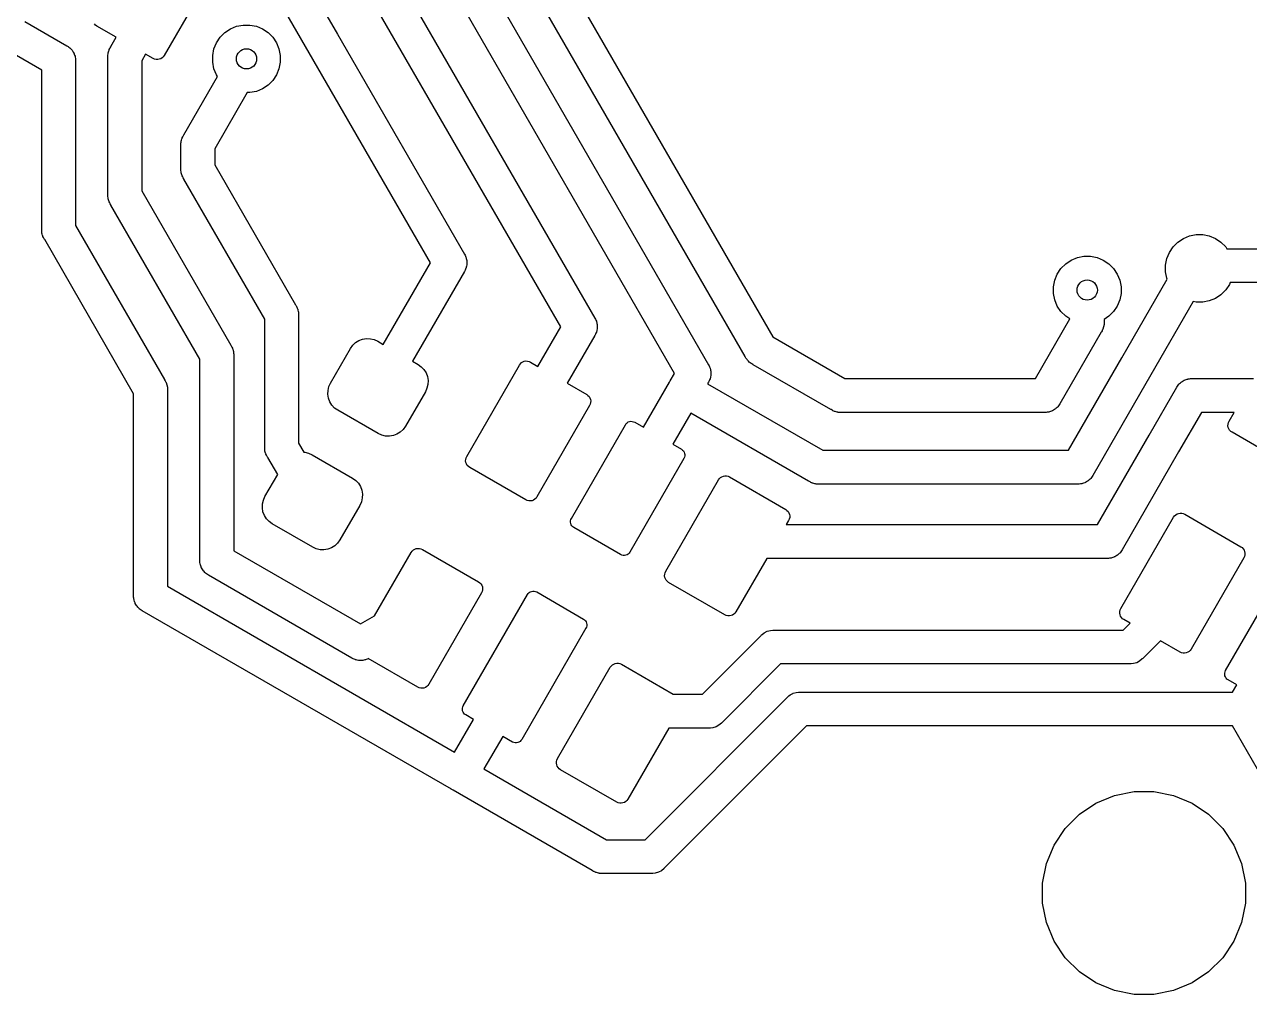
# Model space of a CAD drawing. Extents: x 3.79 to 7.56, y -4.78 to -3.57.
# Drawn here: x 6.9905 to 7.3473, y -4.0244 to -3.742 of the extents above; entities that cross this region are included whole.
import ezdxf

# ---------------------------------------------------------------- set-up
doc = ezdxf.new("R2010")
doc.units = 0
doc.header["$MEASUREMENT"] = 0
doc.layers.add('BLACK', color=7, linetype='CONTINUOUS')

msp = doc.modelspace()

# ---------------------------------------------------------------- linework, layer by layer
at = {"layer": 'BLACK', "linetype": 'CONTINUOUS'}
for p, q in [((7.07178, -3.68061), (7.15656, -3.82746)), ((7.12185, -3.68299), (7.20843, -3.83295)), ((7.10098, -3.68741), (7.18969, -3.84105)), ((7.20036, -3.83866), (7.11287, -3.68712)), ((7.14666, -3.82998), (7.0661, -3.69045)), ((7.17979, -3.84358), (7.092, -3.69153)), ((7.04649, -3.72441), (7.03114, -3.75101)), ((7.07388, -3.73138), (7.08164, -3.74483)), ((7.07336, -3.75017), (7.06391, -3.73381)), ((6.99058, -3.74111), (7.00279, -3.74816)), ((7.01117, -3.74215), (7.01085, -3.74181)), ((7.01155, -3.74242), (7.01117, -3.74215)), ((7.01718, -3.74568), (7.01155, -3.74242)), ((7.05046, -3.74325), (7.05225, -3.7425)), ((7.05225, -3.7425), (7.05415, -3.74213)), ((7.05415, -3.74213), (7.05609, -3.74213)), ((7.05609, -3.74213), (7.05799, -3.7425)), ((7.05799, -3.7425), (7.05978, -3.74325)), ((7.01562, -3.74837), (7.01718, -3.74568)), ((7.0464, -3.74731), (7.04747, -3.74569)), ((7.04747, -3.74569), (7.04884, -3.74432)), ((7.04884, -3.74432), (7.05046, -3.74325)), ((7.05978, -3.74325), (7.06139, -3.74432)), ((7.06139, -3.74432), (7.06276, -3.74569)), ((7.06276, -3.74569), (7.06384, -3.74731)), ((7.08164, -3.74483), (7.11858, -3.80882)), ((6.99547, -3.7553), (6.98161, -3.7473)), ((7.00279, -3.74816), (7.00314, -3.74835)), ((7.00314, -3.74835), (7.00339, -3.74855)), ((7.00339, -3.74855), (7.00365, -3.74874)), ((7.00365, -3.74874), (7.00377, -3.74886)), ((7.00377, -3.74886), (7.00389, -3.74896)), ((7.00389, -3.74896), (7.0041, -3.74921)), ((7.0041, -3.74921), (7.00432, -3.74945)), ((7.00432, -3.74945), (7.0044, -3.74959)), ((7.0044, -3.74959), (7.00451, -3.74971)), ((7.00451, -3.74971), (7.00466, -3.75)), ((7.00466, -3.75), (7.00483, -3.75027)), ((7.01484, -3.75022), (7.01493, -3.74991)), ((7.01493, -3.74991), (7.015, -3.74959)), ((7.015, -3.74959), (7.01507, -3.74944)), ((7.01507, -3.74944), (7.01512, -3.74929)), ((7.01512, -3.74929), (7.01527, -3.749)), ((7.01527, -3.749), (7.0153, -3.74893)), ((7.0153, -3.74893), (7.01538, -3.74879)), ((7.01538, -3.74879), (7.01557, -3.74843)), ((7.01557, -3.74843), (7.01562, -3.74837)), ((7.04528, -3.751), (7.04565, -3.7491)), ((7.04565, -3.7491), (7.0464, -3.74731)), ((7.06384, -3.74731), (7.06458, -3.7491)), ((7.06458, -3.7491), (7.06496, -3.751)), ((7.00483, -3.75027), (7.00489, -3.75042)), ((7.00489, -3.75042), (7.00496, -3.75057)), ((7.00496, -3.75057), (7.00506, -3.75088)), ((7.00506, -3.75088), (7.00517, -3.75118)), ((7.00517, -3.75118), (7.0052, -3.75134)), ((7.0052, -3.75134), (7.00524, -3.7515)), ((7.00524, -3.7515), (7.00528, -3.75182)), ((7.00528, -3.75182), (7.00533, -3.75214)), ((7.00533, -3.75214), (7.00531, -3.75254)), ((7.00531, -3.75254), (7.00531, -3.80047)), ((7.01475, -3.7515), (7.01476, -3.7511)), ((7.01476, -3.75158), (7.01475, -3.7515)), ((7.01476, -3.75094), (7.01477, -3.75086)), ((7.01476, -3.7511), (7.01476, -3.75094)), ((7.01476, -3.79136), (7.01476, -3.75158)), ((7.01477, -3.75086), (7.01478, -3.75054)), ((7.01478, -3.75054), (7.01482, -3.75038)), ((7.01482, -3.75038), (7.01484, -3.75022)), ((7.0257, -3.7506), (7.02461, -3.7525)), ((7.02461, -3.7525), (7.02461, -3.79044)), ((7.02791, -3.75187), (7.0257, -3.7506)), ((7.02833, -3.75206), (7.02791, -3.75187)), ((7.02878, -3.75217), (7.02833, -3.75206)), ((7.02925, -3.75218), (7.02878, -3.75217)), ((7.0297, -3.75211), (7.02925, -3.75218)), ((7.03014, -3.75194), (7.0297, -3.75211)), ((7.03053, -3.7517), (7.03014, -3.75194)), ((7.03087, -3.75138), (7.03053, -3.7517)), ((7.03114, -3.75101), (7.03087, -3.75138)), ((7.04528, -3.75294), (7.04528, -3.751)), ((7.04565, -3.75484), (7.04528, -3.75294)), ((7.06496, -3.75294), (7.06458, -3.75484)), ((7.06496, -3.751), (7.06496, -3.75294)), ((7.10868, -3.81134), (7.07336, -3.75017)), ((7.07336, -3.75017), (7.07336, -3.75017)), ((6.99547, -3.80138), (6.99547, -3.7553)), ((7.03688, -3.77407), (7.04669, -3.75708)), ((7.0464, -3.75663), (7.04565, -3.75484)), ((7.04669, -3.75708), (7.0464, -3.75663)), ((7.06384, -3.75663), (7.06276, -3.75824)), ((7.06458, -3.75484), (7.06384, -3.75663)), ((7.05978, -3.76069), (7.05799, -3.76143)), ((7.06139, -3.75961), (7.05978, -3.76069)), ((7.06276, -3.75824), (7.06139, -3.75961)), ((7.05533, -3.76181), (7.04587, -3.7782)), ((7.05609, -3.76181), (7.05533, -3.76181)), ((7.05799, -3.76143), (7.05609, -3.76181)), ((7.03633, -3.77514), (7.03638, -3.77498)), ((7.03638, -3.77498), (7.03653, -3.7747)), ((7.03653, -3.7747), (7.03656, -3.77463)), ((7.03656, -3.77463), (7.03664, -3.77449)), ((7.03664, -3.77449), (7.03683, -3.77413)), ((7.03683, -3.77413), (7.03688, -3.77407)), ((7.03601, -3.7772), (7.03602, -3.7768)), ((7.03602, -3.77728), (7.03601, -3.7772)), ((7.03602, -3.77664), (7.03603, -3.77656)), ((7.03602, -3.7768), (7.03602, -3.77664)), ((7.03602, -3.78377), (7.03602, -3.77728)), ((7.03603, -3.77656), (7.03604, -3.77623)), ((7.03604, -3.77623), (7.03608, -3.77607)), ((7.03608, -3.77607), (7.03609, -3.77591)), ((7.03609, -3.77591), (7.03619, -3.7756)), ((7.03619, -3.7756), (7.03626, -3.77529)), ((7.03626, -3.77529), (7.03633, -3.77514)), ((7.04587, -3.7782), (7.04587, -3.78286)), ((7.03601, -3.78385), (7.03602, -3.78377)), ((7.03602, -3.78425), (7.03601, -3.78385)), ((7.03602, -3.78442), (7.03602, -3.78425)), ((7.03603, -3.7845), (7.03602, -3.78442)), ((7.03604, -3.78482), (7.03603, -3.7845)), ((7.03608, -3.78498), (7.03604, -3.78482)), ((7.03609, -3.78514), (7.03608, -3.78498)), ((7.03619, -3.78545), (7.03609, -3.78514)), ((7.03626, -3.78576), (7.03619, -3.78545)), ((7.04587, -3.78286), (7.06941, -3.82364)), ((7.03633, -3.78591), (7.03626, -3.78576)), ((7.03638, -3.78607), (7.03633, -3.78591)), ((7.03653, -3.78635), (7.03638, -3.78607)), ((7.03656, -3.78643), (7.03653, -3.78635)), ((7.03664, -3.78657), (7.03656, -3.78643)), ((7.03683, -3.78692), (7.03664, -3.78657)), ((7.03688, -3.78698), (7.03683, -3.78692)), ((7.06043, -3.82777), (7.03688, -3.78698)), ((7.01475, -3.79144), (7.01476, -3.79136)), ((7.01476, -3.79184), (7.01475, -3.79144)), ((7.01476, -3.792), (7.01476, -3.79184)), ((7.01477, -3.79208), (7.01476, -3.792)), ((7.01478, -3.79241), (7.01477, -3.79208)), ((7.01482, -3.79256), (7.01478, -3.79241)), ((7.01483, -3.79273), (7.01482, -3.79256)), ((7.01493, -3.79304), (7.01483, -3.79273)), ((7.02461, -3.79044), (7.05052, -3.83532)), ((7.015, -3.79335), (7.01493, -3.79304)), ((7.01507, -3.7935), (7.015, -3.79335)), ((7.01512, -3.79365), (7.01507, -3.7935)), ((7.01527, -3.79394), (7.01512, -3.79365)), ((7.0153, -3.79401), (7.01527, -3.79394)), ((7.01538, -3.79415), (7.0153, -3.79401)), ((7.01557, -3.79451), (7.01538, -3.79415)), ((7.01562, -3.79457), (7.01557, -3.79451)), ((7.04154, -3.83945), (7.01562, -3.79457)), ((6.99546, -3.80146), (6.99547, -3.80138)), ((6.99547, -3.80187), (6.99546, -3.80146)), ((6.99547, -3.80203), (6.99547, -3.80187)), ((6.99548, -3.80211), (6.99547, -3.80203)), ((6.99549, -3.80243), (6.99548, -3.80211)), ((6.99553, -3.80259), (6.99549, -3.80243)), ((6.99554, -3.80275), (6.99553, -3.80259)), ((6.99564, -3.80306), (6.99554, -3.80275)), ((6.99571, -3.80338), (6.99564, -3.80306)), ((6.99578, -3.80352), (6.99571, -3.80338)), ((6.99583, -3.80368), (6.99578, -3.80352)), ((7.00531, -3.80047), (7.03123, -3.84535)), ((7.32801, -3.80427), (7.32981, -3.80353)), ((7.32981, -3.80353), (7.33171, -3.80315)), ((7.33171, -3.80315), (7.33365, -3.80315)), ((7.33365, -3.80315), (7.33555, -3.80353)), ((7.33555, -3.80353), (7.33734, -3.80427)), ((6.99598, -3.80396), (6.99583, -3.80368)), ((6.99601, -3.80404), (6.99598, -3.80396)), ((6.99609, -3.80418), (6.99601, -3.80404)), ((6.99628, -3.80453), (6.99609, -3.80418)), ((6.99633, -3.8046), (6.99628, -3.80453)), ((7.02224, -3.84947), (6.99633, -3.8046)), ((7.32395, -3.80833), (7.32503, -3.80672)), ((7.32503, -3.80672), (7.3264, -3.80535)), ((7.3264, -3.80535), (7.32801, -3.80427)), ((7.33734, -3.80427), (7.33895, -3.80535)), ((7.33895, -3.80535), (7.34032, -3.80672)), ((7.34032, -3.80672), (7.3407, -3.80728)), ((7.11858, -3.80882), (7.11879, -3.80916)), ((7.11879, -3.80916), (7.11891, -3.80946)), ((7.11891, -3.80946), (7.11904, -3.80976)), ((7.11904, -3.80976), (7.11908, -3.80991)), ((7.11908, -3.80991), (7.11914, -3.81006)), ((7.11914, -3.81006), (7.11919, -3.81038)), ((7.11919, -3.81038), (7.11926, -3.8107)), ((7.29373, -3.81165), (7.29534, -3.81057)), ((7.29534, -3.81057), (7.29713, -3.80983)), ((7.29713, -3.80983), (7.29903, -3.80945)), ((7.29903, -3.80945), (7.30097, -3.80945)), ((7.30097, -3.80945), (7.30287, -3.80983)), ((7.30287, -3.80983), (7.30466, -3.81057)), ((7.30466, -3.81057), (7.30627, -3.81165)), ((7.32283, -3.81202), (7.32321, -3.81012)), ((7.32321, -3.81012), (7.32395, -3.80833)), ((7.3407, -3.80728), (7.36395, -3.80728)), ((7.09495, -3.83512), (7.10868, -3.81134)), ((7.11858, -3.81387), (7.10347, -3.84004)), ((7.11879, -3.81353), (7.11858, -3.81387)), ((7.11891, -3.81323), (7.11879, -3.81353)), ((7.11904, -3.81293), (7.11891, -3.81323)), ((7.11908, -3.81278), (7.11904, -3.81293)), ((7.11914, -3.81262), (7.11908, -3.81278)), ((7.11919, -3.81231), (7.11914, -3.81262)), ((7.11926, -3.81199), (7.11919, -3.81231)), ((7.11926, -3.8107), (7.11927, -3.81086)), ((7.11927, -3.81183), (7.11926, -3.81199)), ((7.11927, -3.81086), (7.11929, -3.81102)), ((7.11929, -3.81167), (7.11927, -3.81183)), ((7.11929, -3.81102), (7.11928, -3.81134)), ((7.11928, -3.81134), (7.11929, -3.81167)), ((7.29128, -3.81463), (7.29235, -3.81302)), ((7.29235, -3.81302), (7.29373, -3.81165)), ((7.30627, -3.81165), (7.30765, -3.81302)), ((7.30765, -3.81302), (7.30872, -3.81463)), ((7.32283, -3.81396), (7.32283, -3.81202)), ((7.32321, -3.81586), (7.32283, -3.81396)), ((7.29016, -3.81832), (7.29054, -3.81642)), ((7.29054, -3.81642), (7.29128, -3.81463)), ((7.30872, -3.81463), (7.30946, -3.81642)), ((7.30946, -3.81642), (7.30984, -3.81832)), ((7.31003, -3.83906), (7.3233, -3.81608)), ((7.3233, -3.81608), (7.32321, -3.81586)), ((7.3414, -3.81765), (7.34032, -3.81927)), ((7.34162, -3.81713), (7.3414, -3.81765)), ((7.36304, -3.81713), (7.34162, -3.81713)), ((7.29016, -3.82026), (7.29016, -3.81832)), ((7.29054, -3.82216), (7.29016, -3.82026)), ((7.30984, -3.82026), (7.30946, -3.82216)), ((7.30984, -3.81832), (7.30984, -3.82026)), ((7.33895, -3.82064), (7.33734, -3.82171)), ((7.34032, -3.81927), (7.33895, -3.82064)), ((7.06941, -3.82364), (7.06947, -3.82371)), ((7.06947, -3.82371), (7.06966, -3.82406)), ((7.06966, -3.82406), (7.06974, -3.8242)), ((7.06974, -3.8242), (7.06977, -3.82428)), ((7.06977, -3.82428), (7.06992, -3.82456)), ((7.06992, -3.82456), (7.06997, -3.82472)), ((7.06997, -3.82472), (7.07004, -3.82486)), ((7.07004, -3.82486), (7.07011, -3.82518)), ((7.29128, -3.82395), (7.29054, -3.82216)), ((7.29235, -3.82557), (7.29128, -3.82395)), ((7.30872, -3.82395), (7.30765, -3.82557)), ((7.30946, -3.82216), (7.30872, -3.82395)), ((7.33086, -3.82267), (7.31856, -3.84398)), ((7.33171, -3.82283), (7.33086, -3.82267)), ((7.33365, -3.82283), (7.33171, -3.82283)), ((7.33555, -3.82246), (7.33365, -3.82283)), ((7.33734, -3.82171), (7.33555, -3.82246)), ((7.06043, -3.86479), (7.06043, -3.82777)), ((7.07011, -3.82518), (7.0702, -3.82549)), ((7.0702, -3.82549), (7.07022, -3.82565)), ((7.07022, -3.82565), (7.07026, -3.82581)), ((7.07026, -3.82581), (7.07027, -3.82613)), ((7.07027, -3.82613), (7.07028, -3.82621)), ((7.07028, -3.82621), (7.07028, -3.82637)), ((7.07028, -3.82637), (7.07029, -3.82678)), ((7.07029, -3.82678), (7.07028, -3.82686)), ((7.07028, -3.82686), (7.07028, -3.86388)), ((7.15656, -3.82746), (7.15678, -3.8278)), ((7.15678, -3.8278), (7.15689, -3.8281)), ((7.15689, -3.8281), (7.15702, -3.82839)), ((7.15702, -3.82839), (7.15706, -3.82855)), ((7.28488, -3.84508), (7.2949, -3.82772)), ((7.29373, -3.82694), (7.29235, -3.82557)), ((7.2949, -3.82772), (7.29373, -3.82694)), ((7.30627, -3.82694), (7.30492, -3.82784)), ((7.30492, -3.82784), (7.30492, -3.82834)), ((7.30492, -3.82834), (7.30493, -3.82842)), ((7.30493, -3.82842), (7.30492, -3.82882)), ((7.30765, -3.82557), (7.30627, -3.82694)), ((7.14001, -3.84151), (7.14666, -3.82998)), ((7.15689, -3.83187), (7.15678, -3.83217)), ((7.15702, -3.83157), (7.15689, -3.83187)), ((7.15706, -3.83142), (7.15702, -3.83157)), ((7.15706, -3.82855), (7.15712, -3.8287)), ((7.15712, -3.83126), (7.15706, -3.83142)), ((7.15712, -3.8287), (7.15717, -3.82902)), ((7.15717, -3.83094), (7.15712, -3.83126)), ((7.15717, -3.82902), (7.15724, -3.82934)), ((7.15724, -3.83063), (7.15717, -3.83094)), ((7.15724, -3.82934), (7.15725, -3.8295)), ((7.15725, -3.83047), (7.15724, -3.83063)), ((7.15725, -3.8295), (7.15728, -3.82966)), ((7.15728, -3.83031), (7.15725, -3.83047)), ((7.15728, -3.82966), (7.15727, -3.82998)), ((7.15727, -3.82998), (7.15728, -3.83031)), ((7.30406, -3.83155), (7.29203, -3.85239)), ((7.30411, -3.83149), (7.30406, -3.83155)), ((7.3043, -3.83113), (7.30411, -3.83149)), ((7.30438, -3.83099), (7.3043, -3.83113)), ((7.30442, -3.83092), (7.30438, -3.83099)), ((7.30457, -3.83063), (7.30442, -3.83092)), ((7.30462, -3.83048), (7.30457, -3.83063)), ((7.30468, -3.83033), (7.30462, -3.83048)), ((7.30476, -3.83001), (7.30468, -3.83033)), ((7.30485, -3.8297), (7.30476, -3.83001)), ((7.30487, -3.82954), (7.30485, -3.8297)), ((7.3049, -3.82939), (7.30487, -3.82954)), ((7.30491, -3.82906), (7.3049, -3.82939)), ((7.30492, -3.82898), (7.30491, -3.82906)), ((7.30492, -3.82882), (7.30492, -3.82898)), ((7.05052, -3.83532), (7.05057, -3.83538)), ((7.05057, -3.83538), (7.05076, -3.83574)), ((7.0854, -3.83631), (7.08606, -3.83538)), ((7.08606, -3.83538), (7.08689, -3.83461)), ((7.08689, -3.83461), (7.08786, -3.834)), ((7.08786, -3.834), (7.08892, -3.8336)), ((7.08892, -3.8336), (7.09005, -3.83342)), ((7.09005, -3.83342), (7.09119, -3.83345)), ((7.09119, -3.83345), (7.09229, -3.83371)), ((7.09229, -3.83371), (7.09333, -3.83418)), ((7.09333, -3.83418), (7.09495, -3.83512)), ((7.15656, -3.83251), (7.14853, -3.84643)), ((7.15678, -3.83217), (7.15656, -3.83251)), ((7.20843, -3.83295), (7.22944, -3.84508)), ((7.05076, -3.83574), (7.05084, -3.83588)), ((7.05084, -3.83588), (7.05087, -3.83595)), ((7.05087, -3.83595), (7.05103, -3.83624)), ((7.05103, -3.83624), (7.05107, -3.83639)), ((7.05107, -3.83639), (7.05114, -3.83654)), ((7.05114, -3.83654), (7.05121, -3.83686)), ((7.05121, -3.83686), (7.05131, -3.83717)), ((7.05131, -3.83717), (7.05132, -3.83733)), ((7.05132, -3.83733), (7.05136, -3.83748)), ((7.05136, -3.83748), (7.05137, -3.83781)), ((7.05137, -3.83781), (7.05138, -3.83789)), ((7.05138, -3.83789), (7.05138, -3.83805)), ((7.05138, -3.83805), (7.05139, -3.83845)), ((7.05139, -3.83845), (7.05138, -3.83853)), ((7.05138, -3.83853), (7.05138, -3.89519)), ((7.07959, -3.84637), (7.0854, -3.83631)), ((7.20039, -3.83874), (7.20036, -3.83866)), ((7.2006, -3.83908), (7.20039, -3.83874)), ((7.20069, -3.83922), (7.2006, -3.83908)), ((7.20073, -3.83929), (7.20069, -3.83922)), ((7.29451, -3.86594), (7.31003, -3.83906)), ((7.31003, -3.83906), (7.31003, -3.83906)), ((7.04154, -3.89795), (7.04154, -3.83945)), ((7.10347, -3.84004), (7.10509, -3.84097)), ((7.10509, -3.84097), (7.10602, -3.84164)), ((7.10602, -3.84164), (7.1068, -3.84247)), ((7.1068, -3.84247), (7.1074, -3.84344)), ((7.11925, -3.86771), (7.13461, -3.84112)), ((7.13461, -3.84112), (7.13488, -3.84074)), ((7.13488, -3.84074), (7.13522, -3.84043)), ((7.13522, -3.84043), (7.13561, -3.84018)), ((7.13561, -3.84018), (7.13604, -3.84002)), ((7.13604, -3.84002), (7.1365, -3.83994)), ((7.1365, -3.83994), (7.13696, -3.83996)), ((7.13696, -3.83996), (7.13741, -3.84006)), ((7.13741, -3.84006), (7.13784, -3.84025)), ((7.13784, -3.84025), (7.14001, -3.84151)), ((7.18969, -3.84105), (7.1899, -3.84139)), ((7.1899, -3.84139), (7.19002, -3.84169)), ((7.19002, -3.84169), (7.19015, -3.84199)), ((7.19015, -3.84199), (7.19019, -3.84215)), ((7.19019, -3.84215), (7.19024, -3.8423)), ((7.19024, -3.8423), (7.1903, -3.84262)), ((7.1903, -3.84262), (7.19037, -3.84293)), ((7.2009, -3.83956), (7.20073, -3.83929)), ((7.20101, -3.83968), (7.2009, -3.83956)), ((7.20111, -3.83981), (7.20101, -3.83968)), ((7.20135, -3.84003), (7.20111, -3.83981)), ((7.20157, -3.84027), (7.20135, -3.84003)), ((7.2017, -3.84036), (7.20157, -3.84027)), ((7.20182, -3.84047), (7.2017, -3.84036)), ((7.20209, -3.84065), (7.20182, -3.84047)), ((7.20216, -3.84069), (7.20209, -3.84065)), ((7.2023, -3.84077), (7.20216, -3.84069)), ((7.20264, -3.84099), (7.2023, -3.84077)), ((7.20272, -3.84102), (7.20264, -3.84099)), ((7.22531, -3.85406), (7.20272, -3.84102)), ((7.03123, -3.84535), (7.03128, -3.84541)), ((7.03128, -3.84541), (7.03147, -3.84576)), ((7.03147, -3.84576), (7.03155, -3.8459)), ((7.03155, -3.8459), (7.03158, -3.84598)), ((7.03158, -3.84598), (7.03173, -3.84626)), ((7.03173, -3.84626), (7.03178, -3.84642)), ((7.1074, -3.84344), (7.1078, -3.8445)), ((7.1078, -3.8445), (7.10799, -3.84562)), ((7.10799, -3.84562), (7.10795, -3.84676)), ((7.17074, -3.85925), (7.17832, -3.84612)), ((7.17832, -3.84612), (7.17842, -3.8459)), ((7.17842, -3.8459), (7.17856, -3.84571)), ((7.17856, -3.84571), (7.17979, -3.84358)), ((7.18969, -3.84611), (7.18942, -3.84657)), ((7.1899, -3.84577), (7.18969, -3.84611)), ((7.19002, -3.84546), (7.1899, -3.84577)), ((7.19015, -3.84517), (7.19002, -3.84546)), ((7.19019, -3.84501), (7.19015, -3.84517)), ((7.19024, -3.84486), (7.19019, -3.84501)), ((7.1903, -3.84454), (7.19024, -3.84486)), ((7.19037, -3.84422), (7.1903, -3.84454)), ((7.19037, -3.84293), (7.19038, -3.8431)), ((7.19038, -3.84406), (7.19037, -3.84422)), ((7.19038, -3.8431), (7.1904, -3.84326)), ((7.1904, -3.8439), (7.19038, -3.84406)), ((7.1904, -3.84326), (7.19039, -3.84358)), ((7.19039, -3.84358), (7.1904, -3.8439)), ((7.22944, -3.84508), (7.28488, -3.84508)), ((7.31856, -3.84398), (7.30166, -3.87326)), ((7.31856, -3.84398), (7.31856, -3.84398)), ((7.3269, -3.8465), (7.32715, -3.8463)), ((7.32715, -3.8463), (7.32739, -3.84608)), ((7.32739, -3.84608), (7.32752, -3.84599)), ((7.32752, -3.84599), (7.32765, -3.84589)), ((7.32765, -3.84589), (7.32793, -3.84574)), ((7.32793, -3.84574), (7.32821, -3.84556)), ((7.32821, -3.84556), (7.32836, -3.84551)), ((7.32836, -3.84551), (7.3285, -3.84543)), ((7.3285, -3.84543), (7.32881, -3.84534)), ((7.32881, -3.84534), (7.32912, -3.84522)), ((7.32912, -3.84522), (7.32928, -3.8452)), ((7.32928, -3.8452), (7.32943, -3.84515)), ((7.32943, -3.84515), (7.32975, -3.84512)), ((7.32975, -3.84512), (7.33007, -3.84507)), ((7.33007, -3.84507), (7.33047, -3.84508)), ((7.33047, -3.84508), (7.34846, -3.84508)), ((7.02224, -3.88307), (7.02224, -3.84947)), ((7.03178, -3.84642), (7.03185, -3.84657)), ((7.03185, -3.84657), (7.03192, -3.84688)), ((7.03192, -3.84688), (7.03202, -3.84719)), ((7.03202, -3.84719), (7.03203, -3.84735)), ((7.03203, -3.84735), (7.03207, -3.84751)), ((7.03207, -3.84751), (7.03208, -3.84783)), ((7.03208, -3.84783), (7.03209, -3.84791)), ((7.03209, -3.84791), (7.03209, -3.84808)), ((7.03209, -3.84808), (7.0321, -3.84848)), ((7.0321, -3.84848), (7.03209, -3.84856)), ((7.03209, -3.84856), (7.03209, -3.90551)), ((7.07883, -3.84965), (7.07886, -3.84851)), ((7.07901, -3.85077), (7.07883, -3.84965)), ((7.07886, -3.84851), (7.07912, -3.8474)), ((7.07912, -3.8474), (7.07959, -3.84637)), ((7.10722, -3.84891), (7.10141, -3.85897)), ((7.10769, -3.84787), (7.10722, -3.84891)), ((7.10795, -3.84676), (7.10769, -3.84787)), ((7.14853, -3.84643), (7.1542, -3.8497)), ((7.1542, -3.8497), (7.15458, -3.84997)), ((7.18942, -3.84657), (7.22297, -3.86594)), ((7.31807, -3.8615), (7.32609, -3.84761)), ((7.32609, -3.84761), (7.32628, -3.84725)), ((7.32628, -3.84725), (7.32649, -3.847)), ((7.32649, -3.847), (7.32668, -3.84674)), ((7.32668, -3.84674), (7.3268, -3.84663)), ((7.3268, -3.84663), (7.3269, -3.8465)), ((7.07941, -3.85184), (7.07901, -3.85077)), ((7.08001, -3.85281), (7.07941, -3.85184)), ((7.08079, -3.85364), (7.08001, -3.85281)), ((7.15507, -3.85293), (7.13971, -3.87952)), ((7.15458, -3.84997), (7.15489, -3.85031)), ((7.15489, -3.85031), (7.15514, -3.8507)), ((7.15526, -3.85251), (7.15507, -3.85293)), ((7.15514, -3.8507), (7.1553, -3.85114)), ((7.15536, -3.85206), (7.15526, -3.85251)), ((7.1553, -3.85114), (7.15538, -3.85159)), ((7.15538, -3.85159), (7.15536, -3.85206)), ((7.29133, -3.85337), (7.29122, -3.8535)), ((7.29144, -3.85326), (7.29133, -3.85337)), ((7.29163, -3.853), (7.29144, -3.85326)), ((7.29184, -3.85275), (7.29163, -3.853)), ((7.29203, -3.85239), (7.29184, -3.85275)), ((7.08172, -3.8543), (7.08079, -3.85364)), ((7.09348, -3.86109), (7.08172, -3.8543)), ((7.1845, -3.8551), (7.17926, -3.86417)), ((7.21884, -3.87493), (7.1845, -3.8551)), ((7.22537, -3.85411), (7.22531, -3.85406)), ((7.22573, -3.8543), (7.22537, -3.85411)), ((7.22587, -3.85438), (7.22573, -3.8543)), ((7.22594, -3.85442), (7.22587, -3.85438)), ((7.22623, -3.85457), (7.22594, -3.85442)), ((7.22638, -3.85462), (7.22623, -3.85457)), ((7.22653, -3.85468), (7.22638, -3.85462)), ((7.22685, -3.85476), (7.22653, -3.85468)), ((7.22716, -3.85485), (7.22685, -3.85476)), ((7.22732, -3.85487), (7.22716, -3.85485)), ((7.22747, -3.8549), (7.22732, -3.85487)), ((7.2278, -3.85491), (7.22747, -3.8549)), ((7.22788, -3.85492), (7.2278, -3.85491)), ((7.22804, -3.85492), (7.22788, -3.85492)), ((7.22844, -3.85493), (7.22804, -3.85492)), ((7.22852, -3.85492), (7.22844, -3.85493)), ((7.28765, -3.85492), (7.22852, -3.85492)), ((7.28805, -3.85493), (7.28765, -3.85492)), ((7.28837, -3.85488), (7.28805, -3.85493)), ((7.28869, -3.85485), (7.28837, -3.85488)), ((7.28885, -3.8548), (7.28869, -3.85485)), ((7.28901, -3.85478), (7.28885, -3.8548)), ((7.28931, -3.85466), (7.28901, -3.85478)), ((7.28962, -3.85457), (7.28931, -3.85466)), ((7.28976, -3.85449), (7.28962, -3.85457)), ((7.28991, -3.85444), (7.28976, -3.85449)), ((7.29019, -3.85426), (7.28991, -3.85444)), ((7.29047, -3.85411), (7.29019, -3.85426)), ((7.2906, -3.85401), (7.29047, -3.85411)), ((7.29074, -3.85392), (7.2906, -3.85401)), ((7.29097, -3.8537), (7.29074, -3.85392)), ((7.29122, -3.8535), (7.29097, -3.8537)), ((7.33324, -3.85492), (7.3266, -3.86642)), ((7.34278, -3.85492), (7.33324, -3.85492)), ((7.3413, -3.85748), (7.34278, -3.85492)), ((7.10075, -3.85989), (7.09992, -3.86067)), ((7.10141, -3.85897), (7.10075, -3.85989)), ((7.14974, -3.88577), (7.16549, -3.85849)), ((7.16549, -3.85849), (7.16572, -3.85818)), ((7.16572, -3.85818), (7.166, -3.85792)), ((7.166, -3.85792), (7.16633, -3.85771)), ((7.16633, -3.85771), (7.16669, -3.85758)), ((7.16669, -3.85758), (7.16707, -3.85751)), ((7.16707, -3.85751), (7.16745, -3.85753)), ((7.16745, -3.85753), (7.16783, -3.85762)), ((7.16783, -3.85762), (7.16818, -3.85777)), ((7.16818, -3.85777), (7.17074, -3.85925)), ((7.34099, -3.85881), (7.34101, -3.85835)), ((7.34107, -3.85927), (7.34099, -3.85881)), ((7.34101, -3.85835), (7.34111, -3.8579)), ((7.34123, -3.8597), (7.34107, -3.85927)), ((7.34111, -3.8579), (7.3413, -3.85748)), ((7.34147, -3.8601), (7.34123, -3.8597)), ((7.34179, -3.86043), (7.34147, -3.8601)), ((7.34217, -3.8607), (7.34179, -3.86043)), ((7.07028, -3.86388), (7.0718, -3.86652)), ((7.09452, -3.86156), (7.09348, -3.86109)), ((7.09563, -3.86182), (7.09452, -3.86156)), ((7.09676, -3.86186), (7.09563, -3.86182)), ((7.09789, -3.86167), (7.09676, -3.86186)), ((7.09895, -3.86127), (7.09789, -3.86167)), ((7.09992, -3.86067), (7.09895, -3.86127)), ((7.17926, -3.86417), (7.18182, -3.86565)), ((7.30301, -3.8876), (7.31807, -3.8615)), ((7.31807, -3.8615), (7.31807, -3.8615)), ((7.35853, -3.87015), (7.34217, -3.8607)), ((7.06042, -3.86487), (7.06043, -3.86479)), ((7.06043, -3.86528), (7.06042, -3.86487)), ((7.06043, -3.86544), (7.06043, -3.86528)), ((7.06044, -3.86552), (7.06043, -3.86544)), ((7.06045, -3.86584), (7.06044, -3.86552)), ((7.06049, -3.866), (7.06045, -3.86584)), ((7.0605, -3.86616), (7.06049, -3.866)), ((7.0606, -3.86647), (7.0605, -3.86616)), ((7.06067, -3.86679), (7.0606, -3.86647)), ((7.06074, -3.86693), (7.06067, -3.86679)), ((7.06079, -3.86709), (7.06074, -3.86693)), ((7.06094, -3.86737), (7.06079, -3.86709)), ((7.06097, -3.86745), (7.06094, -3.86737)), ((7.06105, -3.86759), (7.06097, -3.86745)), ((7.06124, -3.86794), (7.06105, -3.86759)), ((7.0718, -3.86652), (7.07209, -3.86653)), ((7.07209, -3.86653), (7.0732, -3.86679)), ((7.0732, -3.86679), (7.07424, -3.86726)), ((7.07424, -3.86726), (7.086, -3.87405)), ((7.11906, -3.86814), (7.11925, -3.86771)), ((7.18182, -3.86565), (7.18213, -3.86587)), ((7.18213, -3.86587), (7.1824, -3.86615)), ((7.1824, -3.86615), (7.1826, -3.86648)), ((7.1826, -3.86648), (7.18274, -3.86684)), ((7.18279, -3.86761), (7.1827, -3.86799)), ((7.18274, -3.86684), (7.1828, -3.86722)), ((7.1828, -3.86722), (7.18279, -3.86761)), ((7.22297, -3.86594), (7.29451, -3.86594)), ((7.3266, -3.86642), (7.31015, -3.89491)), ((7.3266, -3.86642), (7.3266, -3.86642)), ((7.06129, -3.86801), (7.06124, -3.86794)), ((7.0642, -3.87303), (7.06129, -3.86801)), ((7.11894, -3.86905), (7.11896, -3.86859)), ((7.11902, -3.86951), (7.11894, -3.86905)), ((7.11896, -3.86859), (7.11906, -3.86814)), ((7.11918, -3.86994), (7.11902, -3.86951)), ((7.11943, -3.87033), (7.11918, -3.86994)), ((7.11974, -3.87067), (7.11943, -3.87033)), ((7.12012, -3.87094), (7.11974, -3.87067)), ((7.13649, -3.88039), (7.12012, -3.87094)), ((7.18254, -3.86834), (7.16679, -3.89561)), ((7.1827, -3.86799), (7.18254, -3.86834)), ((7.0605, -3.87944), (7.0642, -3.87303)), ((7.086, -3.87405), (7.08692, -3.87471)), ((7.08692, -3.87471), (7.0877, -3.87554)), ((7.17722, -3.90118), (7.19257, -3.87458)), ((7.19257, -3.87458), (7.19284, -3.87421)), ((7.19284, -3.87421), (7.19318, -3.87389)), ((7.19318, -3.87389), (7.19357, -3.87365)), ((7.19357, -3.87365), (7.19401, -3.87348)), ((7.19401, -3.87348), (7.19446, -3.87341)), ((7.19446, -3.87341), (7.19493, -3.87342)), ((7.19493, -3.87342), (7.19538, -3.87353)), ((7.19538, -3.87353), (7.1958, -3.87372)), ((7.1958, -3.87372), (7.21216, -3.88317)), ((7.30023, -3.87487), (7.3001, -3.87498)), ((7.30036, -3.87479), (7.30023, -3.87487)), ((7.3006, -3.87457), (7.30036, -3.87479)), ((7.30085, -3.87436), (7.3006, -3.87457)), ((7.30095, -3.87424), (7.30085, -3.87436)), ((7.30107, -3.87413), (7.30095, -3.87424)), ((7.30126, -3.87386), (7.30107, -3.87413)), ((7.30146, -3.87361), (7.30126, -3.87386)), ((7.30166, -3.87326), (7.30146, -3.87361)), ((7.0877, -3.87554), (7.0883, -3.87651)), ((7.0883, -3.87651), (7.08871, -3.87757)), ((7.08871, -3.87757), (7.08889, -3.8787)), ((7.21891, -3.87498), (7.21884, -3.87493)), ((7.21926, -3.87517), (7.21891, -3.87498)), ((7.2194, -3.87525), (7.21926, -3.87517)), ((7.21948, -3.87528), (7.2194, -3.87525)), ((7.21976, -3.87543), (7.21948, -3.87528)), ((7.21992, -3.87548), (7.21976, -3.87543)), ((7.22006, -3.87555), (7.21992, -3.87548)), ((7.22038, -3.87562), (7.22006, -3.87555)), ((7.22069, -3.87572), (7.22038, -3.87562)), ((7.22085, -3.87573), (7.22069, -3.87572)), ((7.22101, -3.87577), (7.22085, -3.87573)), ((7.22133, -3.87578), (7.22101, -3.87577)), ((7.22141, -3.87579), (7.22133, -3.87578)), ((7.22157, -3.87579), (7.22141, -3.87579)), ((7.22198, -3.8758), (7.22157, -3.87579)), ((7.22206, -3.87579), (7.22198, -3.8758)), ((7.29727, -3.87579), (7.22206, -3.87579)), ((7.29768, -3.8758), (7.29727, -3.87579)), ((7.29799, -3.87575), (7.29768, -3.8758)), ((7.29832, -3.87572), (7.29799, -3.87575)), ((7.29847, -3.87567), (7.29832, -3.87572)), ((7.29863, -3.87564), (7.29847, -3.87567)), ((7.29893, -3.87553), (7.29863, -3.87564)), ((7.29925, -3.87543), (7.29893, -3.87553)), ((7.29939, -3.87536), (7.29925, -3.87543)), ((7.29954, -3.8753), (7.29939, -3.87536)), ((7.29981, -3.87513), (7.29954, -3.8753)), ((7.3001, -3.87498), (7.29981, -3.87513)), ((7.05973, -3.88272), (7.05977, -3.88158)), ((7.05977, -3.88158), (7.06003, -3.88048)), ((7.06003, -3.88048), (7.0605, -3.87944)), ((7.08813, -3.88198), (7.08232, -3.89204)), ((7.08859, -3.88094), (7.08813, -3.88198)), ((7.08885, -3.87983), (7.08859, -3.88094)), ((7.08889, -3.8787), (7.08885, -3.87983)), ((7.13691, -3.88058), (7.13649, -3.88039)), ((7.13736, -3.88069), (7.13691, -3.88058)), ((7.13782, -3.8807), (7.13736, -3.88069)), ((7.13828, -3.88063), (7.13782, -3.8807)), ((7.13871, -3.88046), (7.13828, -3.88063)), ((7.1391, -3.88022), (7.13871, -3.88046)), ((7.13944, -3.8799), (7.1391, -3.88022)), ((7.13971, -3.87952), (7.13944, -3.8799)), ((7.02224, -3.89337), (7.02224, -3.88307)), ((7.02224, -3.88307), (7.02224, -3.88307)), ((7.05992, -3.88385), (7.05973, -3.88272)), ((7.06032, -3.88491), (7.05992, -3.88385)), ((7.06092, -3.88588), (7.06032, -3.88491)), ((7.21216, -3.88317), (7.21254, -3.88344)), ((7.21254, -3.88344), (7.21286, -3.88378)), ((7.21286, -3.88378), (7.2131, -3.88417)), ((7.2131, -3.88417), (7.21326, -3.8846)), ((7.21333, -3.88552), (7.21322, -3.88597)), ((7.21326, -3.8846), (7.21334, -3.88506)), ((7.21334, -3.88506), (7.21333, -3.88552)), ((7.30981, -3.91203), (7.32516, -3.88544)), ((7.32516, -3.88544), (7.32543, -3.88506)), ((7.32543, -3.88506), (7.32577, -3.88474)), ((7.32577, -3.88474), (7.32616, -3.8845)), ((7.32616, -3.8845), (7.32659, -3.88434)), ((7.32659, -3.88434), (7.32705, -3.88426)), ((7.32705, -3.88426), (7.32751, -3.88427)), ((7.32751, -3.88427), (7.32797, -3.88438)), ((7.32797, -3.88438), (7.32839, -3.88457)), ((7.32839, -3.88457), (7.34475, -3.89402)), ((7.0617, -3.88671), (7.06092, -3.88588)), ((7.06262, -3.88737), (7.0617, -3.88671)), ((7.07439, -3.89416), (7.06262, -3.88737)), ((7.14948, -3.88688), (7.1495, -3.8865)), ((7.14955, -3.88726), (7.14948, -3.88688)), ((7.1495, -3.8865), (7.14958, -3.88612)), ((7.14968, -3.88763), (7.14955, -3.88726)), ((7.14958, -3.88612), (7.14974, -3.88577)), ((7.14989, -3.88795), (7.14968, -3.88763)), ((7.15015, -3.88824), (7.14989, -3.88795)), ((7.15046, -3.88846), (7.15015, -3.88824)), ((7.1641, -3.89633), (7.15046, -3.88846)), ((7.21303, -3.88639), (7.21233, -3.8876)), ((7.21233, -3.8876), (7.30301, -3.8876)), ((7.21322, -3.88597), (7.21303, -3.88639)), ((7.08232, -3.89204), (7.08165, -3.89296)), ((7.02224, -3.90317), (7.02224, -3.89337)), ((7.05138, -3.89519), (7.08834, -3.91653)), ((7.07542, -3.89463), (7.07439, -3.89416)), ((7.07653, -3.89489), (7.07542, -3.89463)), ((7.07767, -3.89493), (7.07653, -3.89489)), ((7.07879, -3.89474), (7.07767, -3.89493)), ((7.07986, -3.89434), (7.07879, -3.89474)), ((7.08082, -3.89374), (7.07986, -3.89434)), ((7.08165, -3.89296), (7.08082, -3.89374)), ((7.09243, -3.91417), (7.10311, -3.89567)), ((7.10311, -3.89567), (7.10338, -3.8953)), ((7.10338, -3.8953), (7.10372, -3.89498)), ((7.10372, -3.89498), (7.10411, -3.89473)), ((7.10411, -3.89473), (7.10455, -3.89457)), ((7.10455, -3.89457), (7.105, -3.8945)), ((7.105, -3.8945), (7.10547, -3.89451)), ((7.10547, -3.89451), (7.10592, -3.89462)), ((7.10592, -3.89462), (7.10634, -3.89481)), ((7.10634, -3.89481), (7.12271, -3.90426)), ((7.16629, -3.89619), (7.16596, -3.8964)), ((7.16657, -3.89593), (7.16629, -3.89619)), ((7.16679, -3.89561), (7.16657, -3.89593)), ((7.30909, -3.89622), (7.30886, -3.89644)), ((7.30934, -3.89602), (7.30909, -3.89622)), ((7.30945, -3.89589), (7.30934, -3.89602)), ((7.30957, -3.89578), (7.30945, -3.89589)), ((7.30975, -3.89552), (7.30957, -3.89578)), ((7.30996, -3.89527), (7.30975, -3.89552)), ((7.31015, -3.89491), (7.30996, -3.89527)), ((7.34475, -3.89402), (7.34513, -3.89429)), ((7.34513, -3.89429), (7.34545, -3.89463)), ((7.34545, -3.89463), (7.34569, -3.89502)), ((7.34569, -3.89502), (7.34585, -3.89545)), ((7.34585, -3.89545), (7.34593, -3.89591)), ((7.34593, -3.89591), (7.34591, -3.89637)), ((7.04152, -3.89835), (7.04154, -3.89795)), ((7.04157, -3.89867), (7.04152, -3.89835)), ((7.04161, -3.899), (7.04157, -3.89867)), ((7.04165, -3.89915), (7.04161, -3.899)), ((7.04168, -3.89931), (7.04165, -3.89915)), ((7.04179, -3.89961), (7.04168, -3.89931)), ((7.04189, -3.89992), (7.04179, -3.89961)), ((7.16445, -3.89649), (7.1641, -3.89633)), ((7.16483, -3.89658), (7.16445, -3.89649)), ((7.16522, -3.89659), (7.16483, -3.89658)), ((7.1656, -3.89653), (7.16522, -3.89659)), ((7.16596, -3.8964), (7.1656, -3.89653)), ((7.20665, -3.89744), (7.19767, -3.91299)), ((7.30577, -3.89744), (7.20665, -3.89744)), ((7.30617, -3.89745), (7.30577, -3.89744)), ((7.30649, -3.8974), (7.30617, -3.89745)), ((7.30681, -3.89737), (7.30649, -3.8974)), ((7.30697, -3.89732), (7.30681, -3.89737)), ((7.30713, -3.8973), (7.30697, -3.89732)), ((7.30743, -3.89718), (7.30713, -3.8973)), ((7.30774, -3.89709), (7.30743, -3.89718)), ((7.30788, -3.89701), (7.30774, -3.89709)), ((7.30803, -3.89695), (7.30788, -3.89701)), ((7.30831, -3.89678), (7.30803, -3.89695)), ((7.3086, -3.89663), (7.30831, -3.89678)), ((7.30872, -3.89653), (7.3086, -3.89663)), ((7.30886, -3.89644), (7.30872, -3.89653)), ((7.34562, -3.89725), (7.33026, -3.92384)), ((7.3403, -3.93009), (7.359, -3.8977)), ((7.34581, -3.89683), (7.34562, -3.89725)), ((7.34591, -3.89637), (7.34581, -3.89683)), ((7.02224, -3.90827), (7.02224, -3.90317)), ((7.02224, -3.90317), (7.02224, -3.90317)), ((7.04196, -3.90007), (7.04189, -3.89992)), ((7.04202, -3.90022), (7.04196, -3.90007)), ((7.04219, -3.90049), (7.04202, -3.90022)), ((7.04235, -3.90078), (7.04219, -3.90049)), ((7.04245, -3.9009), (7.04235, -3.90078)), ((7.04253, -3.90104), (7.04245, -3.9009)), ((7.04275, -3.90128), (7.04253, -3.90104)), ((7.04296, -3.90153), (7.04275, -3.90128)), ((7.04309, -3.90163), (7.04296, -3.90153)), ((7.0432, -3.90175), (7.04309, -3.90163)), ((7.04346, -3.90194), (7.0432, -3.90175)), ((7.04371, -3.90214), (7.04346, -3.90194)), ((7.04406, -3.90233), (7.04371, -3.90214)), ((7.08581, -3.92644), (7.04406, -3.90233)), ((7.17691, -3.90251), (7.17692, -3.90205)), ((7.17698, -3.90297), (7.17691, -3.90251)), ((7.17692, -3.90205), (7.17703, -3.9016)), ((7.17714, -3.9034), (7.17698, -3.90297)), ((7.17703, -3.9016), (7.17722, -3.90118)), ((7.17739, -3.9038), (7.17714, -3.9034)), ((7.03209, -3.90551), (7.11574, -3.95381)), ((7.12271, -3.90426), (7.12308, -3.90453)), ((7.12308, -3.90453), (7.1234, -3.90486)), ((7.1234, -3.90486), (7.12364, -3.90526)), ((7.12364, -3.90526), (7.12381, -3.90569)), ((7.12387, -3.90661), (7.12376, -3.90706)), ((7.12381, -3.90569), (7.12388, -3.90615)), ((7.12388, -3.90615), (7.12387, -3.90661)), ((7.13814, -3.90702), (7.13852, -3.90695)), ((7.13852, -3.90695), (7.13891, -3.90697)), ((7.13891, -3.90697), (7.13929, -3.90705)), ((7.17771, -3.90414), (7.17739, -3.9038)), ((7.17808, -3.90441), (7.17771, -3.90414)), ((7.19445, -3.91385), (7.17808, -3.90441)), ((7.02223, -3.90868), (7.02224, -3.90827)), ((7.02228, -3.909), (7.02223, -3.90868)), ((7.02232, -3.90932), (7.02228, -3.909)), ((7.02236, -3.90947), (7.02232, -3.90932)), ((7.02239, -3.90963), (7.02236, -3.90947)), ((7.0225, -3.90994), (7.02239, -3.90963)), ((7.0226, -3.91025), (7.0225, -3.90994)), ((7.02267, -3.91039), (7.0226, -3.91025)), ((7.02273, -3.91054), (7.02267, -3.91039)), ((7.0229, -3.91082), (7.02273, -3.91054)), ((7.12357, -3.90748), (7.10822, -3.93408)), ((7.11825, -3.94032), (7.13695, -3.90793)), ((7.12376, -3.90706), (7.12357, -3.90748)), ((7.13695, -3.90793), (7.13717, -3.90762)), ((7.13717, -3.90762), (7.13746, -3.90736)), ((7.13746, -3.90736), (7.13778, -3.90715)), ((7.13778, -3.90715), (7.13814, -3.90702)), ((7.13929, -3.90705), (7.13964, -3.90721)), ((7.13964, -3.90721), (7.15328, -3.91509)), ((7.02305, -3.9111), (7.0229, -3.91082)), ((7.02316, -3.91123), (7.02305, -3.9111)), ((7.02324, -3.91136), (7.02316, -3.91123)), ((7.02346, -3.9116), (7.02324, -3.91136)), ((7.02367, -3.91185), (7.02346, -3.9116)), ((7.02379, -3.91195), (7.02367, -3.91185)), ((7.0239, -3.91207), (7.02379, -3.91195)), ((7.02417, -3.91226), (7.0239, -3.91207)), ((7.02442, -3.91247), (7.02417, -3.91226)), ((7.02477, -3.91266), (7.02442, -3.91247)), ((7.11487, -3.96467), (7.02477, -3.91266)), ((7.19487, -3.91405), (7.19445, -3.91385)), ((7.19532, -3.91415), (7.19487, -3.91405)), ((7.19578, -3.91417), (7.19532, -3.91415)), ((7.19624, -3.91409), (7.19578, -3.91417)), ((7.19667, -3.91393), (7.19624, -3.91409)), ((7.19707, -3.91368), (7.19667, -3.91393)), ((7.1974, -3.91337), (7.19707, -3.91368)), ((7.19767, -3.91299), (7.1974, -3.91337)), ((7.30949, -3.91337), (7.30951, -3.9129)), ((7.30957, -3.91382), (7.30949, -3.91337)), ((7.30951, -3.9129), (7.30961, -3.91245)), ((7.30973, -3.91426), (7.30957, -3.91382)), ((7.30961, -3.91245), (7.30981, -3.91203)), ((7.08834, -3.91653), (7.09243, -3.91417)), ((7.15328, -3.91509), (7.15359, -3.91531)), ((7.15359, -3.91531), (7.15385, -3.91559)), ((7.15385, -3.91559), (7.15406, -3.91592)), ((7.15416, -3.91742), (7.154, -3.91778)), ((7.15406, -3.91592), (7.15419, -3.91628)), ((7.15424, -3.91705), (7.15416, -3.91742)), ((7.15419, -3.91628), (7.15426, -3.91666)), ((7.15426, -3.91666), (7.15424, -3.91705)), ((7.30998, -3.91465), (7.30973, -3.91426)), ((7.31029, -3.91499), (7.30998, -3.91465)), ((7.31067, -3.91526), (7.31029, -3.91499)), ((7.31047, -3.91831), (7.31248, -3.9163)), ((7.31248, -3.9163), (7.31067, -3.91526)), ((7.154, -3.91778), (7.1353, -3.95017)), ((7.18794, -3.93699), (7.20501, -3.91992)), ((7.20501, -3.91992), (7.20516, -3.91973)), ((7.20516, -3.91973), (7.20535, -3.91958)), ((7.20535, -3.91958), (7.20591, -3.91912)), ((7.20535, -3.91958), (7.20535, -3.91958)), ((7.20591, -3.91912), (7.20677, -3.91866)), ((7.20591, -3.91912), (7.20591, -3.91912)), ((7.20591, -3.91912), (7.20591, -3.91912)), ((7.20677, -3.91866), (7.2077, -3.91838)), ((7.2077, -3.91838), (7.20842, -3.91831)), ((7.20842, -3.91831), (7.20866, -3.91828)), ((7.20842, -3.91831), (7.20842, -3.91831)), ((7.20866, -3.91828), (7.2089, -3.91831)), ((7.2089, -3.91831), (7.31047, -3.91831)), ((7.3213, -3.92139), (7.31616, -3.92654)), ((7.32704, -3.92471), (7.3213, -3.92139)), ((7.32746, -3.9249), (7.32704, -3.92471)), ((7.32926, -3.92478), (7.32883, -3.92494)), ((7.32966, -3.92453), (7.32926, -3.92478)), ((7.32999, -3.92422), (7.32966, -3.92453)), ((7.33026, -3.92384), (7.32999, -3.92422)), ((7.08616, -3.92665), (7.08581, -3.92644)), ((7.08646, -3.92676), (7.08616, -3.92665)), ((7.08675, -3.9269), (7.08646, -3.92676)), ((7.08691, -3.92693), (7.08675, -3.9269)), ((7.08706, -3.92699), (7.08691, -3.92693)), ((7.08738, -3.92704), (7.08706, -3.92699)), ((7.0877, -3.92712), (7.08738, -3.92704)), ((7.08786, -3.92712), (7.0877, -3.92712)), ((7.08802, -3.92715), (7.08786, -3.92712)), ((7.08834, -3.92714), (7.08802, -3.92715)), ((7.08867, -3.92715), (7.08834, -3.92714)), ((7.08883, -3.92712), (7.08867, -3.92715)), ((7.08899, -3.92712), (7.08883, -3.92712)), ((7.0893, -3.92704), (7.08899, -3.92712)), ((7.08962, -3.92699), (7.0893, -3.92704)), ((7.08977, -3.92693), (7.08962, -3.92699)), ((7.08993, -3.9269), (7.08977, -3.92693)), ((7.09023, -3.92676), (7.08993, -3.9269)), ((7.09053, -3.92665), (7.09023, -3.92676)), ((7.09058, -3.92662), (7.09053, -3.92665)), ((7.10499, -3.93494), (7.09058, -3.92662)), ((7.16168, -3.92844), (7.16208, -3.9282)), ((7.16208, -3.9282), (7.16251, -3.92804)), ((7.16251, -3.92804), (7.16297, -3.92796)), ((7.16297, -3.92796), (7.16343, -3.92798)), ((7.16343, -3.92798), (7.16388, -3.92808)), ((7.16388, -3.92808), (7.1643, -3.92827)), ((7.1643, -3.92827), (7.17939, -3.93699)), ((7.2107, -3.92815), (7.19363, -3.94522)), ((7.31226, -3.92815), (7.2107, -3.92815)), ((7.31251, -3.92817), (7.31226, -3.92815)), ((7.31275, -3.92815), (7.31251, -3.92817)), ((7.31347, -3.92808), (7.31275, -3.92815)), ((7.31275, -3.92815), (7.31275, -3.92815)), ((7.3144, -3.9278), (7.31347, -3.92808)), ((7.31525, -3.92734), (7.3144, -3.9278)), ((7.316, -3.92672), (7.31525, -3.92734)), ((7.31616, -3.92654), (7.316, -3.92672)), ((7.32791, -3.925), (7.32746, -3.9249)), ((7.32837, -3.92502), (7.32791, -3.925)), ((7.32883, -3.92494), (7.32837, -3.92502)), ((7.14572, -3.95573), (7.16108, -3.92914)), ((7.16108, -3.92914), (7.16135, -3.92876)), ((7.16135, -3.92876), (7.16168, -3.92844)), ((7.34004, -3.9312), (7.34005, -3.93082)), ((7.3401, -3.93158), (7.34004, -3.9312)), ((7.34005, -3.93082), (7.34014, -3.93044)), ((7.34023, -3.93194), (7.3401, -3.93158)), ((7.34014, -3.93044), (7.3403, -3.93009)), ((7.34044, -3.93227), (7.34023, -3.93194)), ((7.10541, -3.93513), (7.10499, -3.93494)), ((7.10586, -3.93524), (7.10541, -3.93513)), ((7.10632, -3.93525), (7.10586, -3.93524)), ((7.10678, -3.93518), (7.10632, -3.93525)), ((7.10722, -3.93502), (7.10678, -3.93518)), ((7.10761, -3.93477), (7.10722, -3.93502)), ((7.10795, -3.93445), (7.10761, -3.93477)), ((7.10822, -3.93408), (7.10795, -3.93445)), ((7.3407, -3.93255), (7.34044, -3.93227)), ((7.34102, -3.93278), (7.3407, -3.93255)), ((7.34357, -3.93425), (7.34102, -3.93278)), ((7.34235, -3.93637), (7.34357, -3.93425)), ((7.17119, -3.97933), (7.21253, -3.93799)), ((7.17939, -3.93699), (7.18794, -3.93699)), ((7.21253, -3.93799), (7.21269, -3.9378)), ((7.21269, -3.9378), (7.2131, -3.93746)), ((7.2131, -3.93746), (7.21344, -3.93718)), ((7.21344, -3.93718), (7.21429, -3.93673)), ((7.21429, -3.93673), (7.21439, -3.9367)), ((7.21439, -3.9367), (7.21522, -3.93645)), ((7.21522, -3.93645), (7.21594, -3.93637)), ((7.21594, -3.93637), (7.21619, -3.93635)), ((7.21594, -3.93637), (7.21594, -3.93637)), ((7.21619, -3.93635), (7.21643, -3.93637)), ((7.21643, -3.93637), (7.34235, -3.93637)), ((7.11799, -3.94144), (7.118, -3.94105)), ((7.11805, -3.94182), (7.11799, -3.94144)), ((7.118, -3.94105), (7.11809, -3.94068)), ((7.11819, -3.94218), (7.11805, -3.94182)), ((7.11809, -3.94068), (7.11825, -3.94032)), ((7.11839, -3.94251), (7.11819, -3.94218)), ((7.11865, -3.94279), (7.11839, -3.94251)), ((7.11574, -3.95381), (7.12123, -3.94432)), ((7.11897, -3.94301), (7.11865, -3.94279)), ((7.12123, -3.94432), (7.11897, -3.94301)), ((7.21822, -3.94622), (7.17688, -3.98756)), ((7.19273, -3.94602), (7.19188, -3.94648)), ((7.19348, -3.9454), (7.19273, -3.94602)), ((7.19363, -3.94522), (7.19348, -3.9454)), ((7.34235, -3.94622), (7.21822, -3.94622)), ((7.35398, -3.96636), (7.34235, -3.94622)), ((7.12975, -3.94924), (7.12427, -3.95873)), ((7.13261, -3.95089), (7.12975, -3.94924)), ((7.17814, -3.94683), (7.16618, -3.96754)), ((7.18974, -3.94683), (7.17814, -3.94683)), ((7.18998, -3.94685), (7.18974, -3.94683)), ((7.19022, -3.94683), (7.18998, -3.94685)), ((7.19095, -3.94676), (7.19022, -3.94683)), ((7.19022, -3.94683), (7.19022, -3.94683)), ((7.19188, -3.94648), (7.19095, -3.94676)), ((7.13296, -3.95105), (7.13261, -3.95089)), ((7.13333, -3.95113), (7.13296, -3.95105)), ((7.13372, -3.95115), (7.13333, -3.95113)), ((7.1341, -3.95108), (7.13372, -3.95115)), ((7.13446, -3.95095), (7.1341, -3.95108)), ((7.13479, -3.95074), (7.13446, -3.95095)), ((7.13507, -3.95048), (7.13479, -3.95074)), ((7.1353, -3.95017), (7.13507, -3.95048)), ((7.14541, -3.95707), (7.14542, -3.9566)), ((7.14542, -3.9566), (7.14553, -3.95615)), ((7.14553, -3.95615), (7.14572, -3.95573)), ((7.12427, -3.95873), (7.15994, -3.97933)), ((7.14549, -3.95752), (7.14541, -3.95707)), ((7.14565, -3.95796), (7.14549, -3.95752)), ((7.14589, -3.95835), (7.14565, -3.95796)), ((7.14621, -3.95869), (7.14589, -3.95835)), ((7.14659, -3.95896), (7.14621, -3.95869)), ((7.16295, -3.96841), (7.14659, -3.95896)), ((7.11487, -3.96468), (7.11487, -3.96467)), ((7.11488, -3.96468), (7.11487, -3.96468)), ((7.11507, -3.96482), (7.11488, -3.96468)), ((7.11529, -3.96492), (7.11507, -3.96482)), ((7.15582, -3.98831), (7.11529, -3.96492)), ((7.16618, -3.96754), (7.16591, -3.96792)), ((7.30255, -3.96871), (7.30792, -3.96649)), ((7.30792, -3.96649), (7.31363, -3.96535)), ((7.31363, -3.96535), (7.31944, -3.96535)), ((7.31944, -3.96535), (7.32515, -3.96649)), ((7.32515, -3.96649), (7.33052, -3.96871)), ((7.16337, -3.9686), (7.16295, -3.96841)), ((7.16382, -3.9687), (7.16337, -3.9686)), ((7.16429, -3.96872), (7.16382, -3.9687)), ((7.16474, -3.96864), (7.16429, -3.96872)), ((7.16518, -3.96848), (7.16474, -3.96864)), ((7.16557, -3.96824), (7.16518, -3.96848)), ((7.16591, -3.96792), (7.16557, -3.96824)), ((7.29771, -3.97195), (7.30255, -3.96871)), ((7.33052, -3.96871), (7.33536, -3.97195)), ((7.2936, -3.97606), (7.29771, -3.97195)), ((7.33536, -3.97195), (7.33947, -3.97606)), ((7.29037, -3.9809), (7.2936, -3.97606)), ((7.33947, -3.97606), (7.3427, -3.9809)), ((7.15994, -3.97933), (7.17119, -3.97933)), ((7.28814, -3.98627), (7.29037, -3.9809)), ((7.3427, -3.9809), (7.34493, -3.98627)), ((7.15588, -3.98836), (7.15582, -3.98831)), ((7.15623, -3.98855), (7.15588, -3.98836)), ((7.15637, -3.98863), (7.15623, -3.98855)), ((7.15645, -3.98867), (7.15637, -3.98863)), ((7.15673, -3.98882), (7.15645, -3.98867)), ((7.15689, -3.98887), (7.15673, -3.98882)), ((7.15704, -3.98893), (7.15689, -3.98887)), ((7.15735, -3.98901), (7.15704, -3.98893)), ((7.15766, -3.9891), (7.15735, -3.98901)), ((7.17512, -3.98882), (7.17419, -3.9891)), ((7.17598, -3.98836), (7.17512, -3.98882)), ((7.17673, -3.98775), (7.17598, -3.98836)), ((7.17688, -3.98756), (7.17673, -3.98775)), ((7.28701, -3.99197), (7.28814, -3.98627)), ((7.34493, -3.98627), (7.34606, -3.99197)), ((7.15782, -3.98912), (7.15766, -3.9891)), ((7.15798, -3.98915), (7.15782, -3.98912)), ((7.1583, -3.98917), (7.15798, -3.98915)), ((7.15838, -3.98917), (7.1583, -3.98917)), ((7.15855, -3.98917), (7.15838, -3.98917)), ((7.15895, -3.98919), (7.15855, -3.98917)), ((7.15903, -3.98917), (7.15895, -3.98919)), ((7.17299, -3.98917), (7.15903, -3.98917)), ((7.17323, -3.9892), (7.17299, -3.98917)), ((7.17347, -3.98917), (7.17323, -3.9892)), ((7.17419, -3.9891), (7.17347, -3.98917)), ((7.17347, -3.98917), (7.17347, -3.98917)), ((7.28701, -3.99779), (7.28701, -3.99197)), ((7.34606, -3.99197), (7.34606, -3.99779)), ((7.28814, -4.00349), (7.28701, -3.99779)), ((7.34606, -3.99779), (7.34493, -4.00349)), ((7.29037, -4.00887), (7.28814, -4.00349)), ((7.34493, -4.00349), (7.3427, -4.00887)), ((7.2936, -4.0137), (7.29037, -4.00887)), ((7.3427, -4.00887), (7.33947, -4.0137)), ((7.29771, -4.01782), (7.2936, -4.0137)), ((7.33947, -4.0137), (7.33536, -4.01782)), ((7.30255, -4.02105), (7.29771, -4.01782)), ((7.30792, -4.02327), (7.30255, -4.02105)), ((7.33052, -4.02105), (7.32515, -4.02327)), ((7.33536, -4.01782), (7.33052, -4.02105)), ((7.31363, -4.02441), (7.30792, -4.02327)), ((7.31944, -4.02441), (7.31363, -4.02441)), ((7.32515, -4.02327), (7.31944, -4.02441))]:
    msp.add_line(p, q, dxfattribs=at)
at = {"layer": 'BLACK'}
for centre in [(7.05512, -3.75197), (7.3, -3.81929)]:
    msp.add_circle(centre, 0.00295, dxfattribs=at)

doc.saveas('drawing.dxf')
